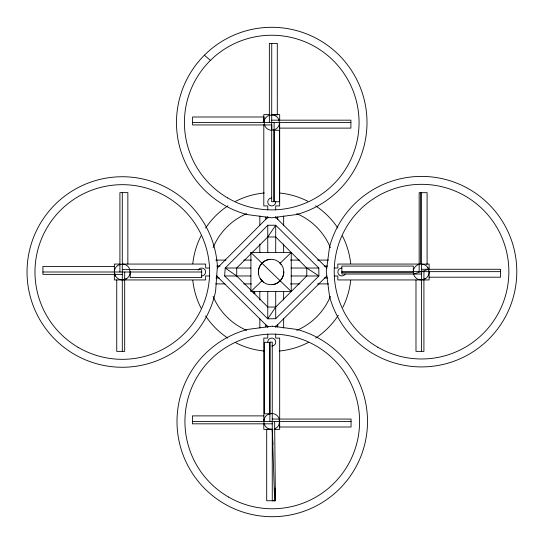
<?xml version="1.0" encoding="UTF-8"?>
<svg xmlns="http://www.w3.org/2000/svg" width="544" height="544" viewBox="0 0 544 544"><rect width="100%" height="100%" fill="white"/><g stroke="black" fill="none" stroke-linecap="round" stroke-linejoin="round"><path stroke-width="0.82" d="M271.742 43.398L271.667 201.708L279.575 201.715L279.575 130.268L274.02 130.268L274.02 201.715L274.122 122.556M224.638 275.971L225.216 268.029L267.77 225.23L275.713 225.23L318.818 268.029L318.906 275.971L275.713 318.702L267.77 318.838L224.638 275.971L250.906 275.971M258.325 272.17C258.278 265.758 263.534 259.78 270.001 259.386M283.818 271.83C283.866 278.249 278.61 284.22 272.143 284.614M264.309 418.656L263.908 422.742L264.513 424.728A7.936 7.936 0 0 0 268.947 428.876L272.258 429.304L272.932 444.421M279.174 424.238L279.575 420.145L278.97 418.166A7.936 7.936 0 0 0 272.517 413.542L269.878 413.542L269.912 342.101L272.265 342.101L272.258 500.745L266.703 500.745L266.703 429.304L272.258 429.304L274.645 500.711L275.42 500.684L274.638 421.444M252.239 252.498L267.77 236.973L275.713 236.973L306.768 268.029L306.768 275.971L275.713 307.034L267.77 318.838L267.77 291.373M267.77 236.973L275.713 225.23L275.713 252.627M217.274 268.029L267.77 217.294M251.049 253.694L236.708 268.029L236.708 275.971L251.049 290.306M252.423 291.679L252.98 291.122M252.559 291.822L253.123 291.258L253.898 292.033L253.334 292.59M253.157 292.414L253.722 291.856M253.47 292.726L254.028 292.169L255.102 293.243L254.544 293.801M253.919 293.175L254.476 292.618M254.096 293.352L254.653 292.794M275.713 326.638L326.849 275.971M250.906 291.502L291.244 291.502L291.244 252.498L250.906 252.498L250.906 291.502L261.977 280.792M280.167 263.208L291.244 252.498M341.87 272.7L413.318 272.7L413.617 274.394A7.936 7.936 0 0 0 421.539 279.929L425.456 278.691M126.262 278.875L122.298 279.942A7.936 7.936 0 0 1 114.39 272.694M428.597 269.273L413.603 274.04L413.603 271.653L341.87 271.646M274.638 428.788L275.019 428.672A7.936 7.936 0 0 0 279.548 422.906M271.742 114.845L267.886 115.879A7.711 7.711 0 0 0 264.03 122.556L265.064 126.412A7.711 7.711 0 0 0 271.742 130.268L275.597 129.234A7.711 7.711 0 0 0 279.453 122.556L278.419 118.701A7.711 7.711 0 0 0 271.742 114.845L277.297 114.845L277.297 43.398L269.362 43.398L269.362 122.556M208.916 268.029L205.652 268.029L205.652 264.064L122.298 264.064L118.327 265.125A7.936 7.936 0 0 0 114.356 272L115.423 275.971M275.006 488.084L275.42 500.684L272.258 500.745L274.645 500.711L273.843 500.718M272.517 413.542L268.457 414.215A7.936 7.936 0 0 0 263.935 419.988M413.603 271.653L500.562 271.646M269.654 114.621L263.806 114.621L263.806 122.223M272.993 114.621L279.677 114.621L279.677 120.537M271.742 120.176L350.9 120.176L350.9 128.112L279.453 128.112L279.453 122.556M192.583 122.556L350.9 122.556M215.737 260.093L225.916 260.093M243.719 260.093L251.355 260.093M290.435 260.093L299.758 260.093M317.567 260.093L328.59 260.093M120.278 264.064L114.356 264.064L114.356 279.942L205.652 279.942L205.652 275.971L209.739 275.971M419.825 264.064L337.831 264.064L337.831 268.029L334.567 268.029M426.591 264.064L429.128 264.064L429.128 269.912M419.159 264.132L419.873 264.132M216.75 266.05L220.034 266.05M324.265 266.05L327.549 266.05M114.356 266.444L42.915 266.444L42.915 274.38L122.298 274.38M250.906 268.029L225.216 268.029L236.708 275.971M291.115 268.029L318.818 268.029M421.539 269.273L500.562 269.273L500.562 277.202L429.114 277.202M122.298 269.62L201.681 269.62L201.681 277.556L130.234 277.556L130.234 272L129.173 268.029A7.936 7.936 0 0 0 122.298 264.064M42.915 272L201.681 272M421.539 274.04L341.87 274.04L341.87 266.091L413.318 266.091L413.318 271.646L413.433 270.286A7.936 7.936 0 0 1 418.792 264.432L420.485 264.132L420.485 192.685M217.274 275.971L216.702 275.971L267.77 326.774M291.115 275.971L318.906 275.971L306.768 268.029M334.567 275.971L337.831 275.971L337.831 279.942L429.128 279.942L429.114 271.646L427.876 267.73M215.927 277.957L219.212 277.957M324.265 277.957L327.549 277.957M421.539 279.596L423.919 279.596M215.737 283.907L225.066 283.907M243.719 283.907L251.355 283.907M290.435 283.907L299.758 283.907M317.567 283.907L328.59 283.907M275.713 307.034L267.77 307.034L252.178 291.441M269.878 413.787L264.323 413.787L264.323 342.339L269.878 342.339L269.878 421.444M263.867 415.888L192.42 415.888L192.42 423.824L272.258 423.824M272.258 419.064L351.064 419.064L351.064 426.999L279.616 426.999L279.242 419.064M192.42 421.444L351.064 421.444M269.654 429.386L263.806 429.386L263.806 423.47M274.122 429.386L279.677 429.386L279.677 422.62M279.568 262.623L281.962 265.465A12.702 12.702 0 0 1 282.18 278.168L280.201 280.826L277.61 282.894A12.702 12.702 0 0 1 262.242 281.132L260.182 278.535A12.702 12.702 0 0 1 259.964 265.839L261.943 263.174L264.534 261.106A12.702 12.702 0 0 1 279.902 262.868L281.024 264.289M204.381 55.196L210.385 60.418M250.906 252.498L291.244 291.502M275.713 217.294L326.754 268.029M260.508 278.984L261.385 280.092M258.441 272.986L258.672 274.604M274.978 490.606L275.42 500.684M271.769 130.268L271.742 124.936L192.583 124.936L192.583 117.001L264.03 117.001L264.03 122.556M423.919 271.653L423.919 351.376L415.983 351.376L415.983 279.929M421.539 192.685L421.539 351.376M419.159 271.653L419.159 192.685L427.094 192.685L427.094 264.132L421.539 264.132L422.899 264.248A7.936 7.936 0 0 1 428.754 269.606M283.648 215.995L283.648 225.325M283.648 243.984L283.648 252.464M283.648 291.543L283.648 300.023M283.648 318.675L283.648 328.005M279.677 123.073L279.677 205.911L275.713 205.911L275.713 209.998M279.677 419.24L279.677 338.089L275.713 338.089L275.713 334.002M277.698 217.008L277.698 219.477M277.698 324.53L277.698 326.992M275.713 216.532L275.713 218.171M275.713 291.373L275.713 318.702M275.713 325.829L275.713 327.468M267.77 209.998L267.77 205.911L263.806 205.911L263.806 124.76M267.77 216.532L267.77 218.171M267.77 225.23L267.77 252.627M267.77 325.829L267.77 327.468M267.77 334.002L267.77 338.089L263.806 338.089L263.867 421.444M265.785 217.008L265.785 219.477M265.785 324.53L265.785 326.992M259.835 215.995L259.835 225.325M259.835 243.984L259.835 252.464M259.835 291.543L259.835 300.023M259.835 318.675L259.835 328.005M127.854 264.064L127.854 192.617L119.918 192.617L119.918 272M124.678 272L124.678 351.383L116.742 351.383L116.742 279.942M122.298 192.617L122.298 351.383M198.24 270.014A3.971 3.971 0 0 1 205.115 270.014A3.971 3.971 0 0 1 201.681 275.971M267.77 342.06A3.971 3.971 0 0 1 271.742 338.089A3.971 3.971 0 0 1 275.713 342.06A3.971 3.971 0 0 1 271.742 346.032M275.713 201.94A3.971 3.971 0 0 1 271.742 205.911A3.971 3.971 0 0 1 267.77 201.94A3.971 3.971 0 0 1 271.742 197.968M345.243 273.986A3.971 3.971 0 0 1 338.368 273.986A3.971 3.971 0 0 1 341.802 268.029M130.234 272A7.936 7.936 0 0 1 122.985 279.908M429.114 271.646A7.936 7.936 0 0 1 423.579 279.568M263.473 282.166A12.702 12.267 -46 0 1 260.263 278.616M350.69 280.289A79.383 79.383 0 0 1 342.836 307.319M338.327 315.214A79.383 79.383 0 0 1 315.656 338.137M308.536 342.339A79.383 79.383 0 0 1 279.194 351.036M264.289 351.036A79.383 79.383 0 0 1 235.681 342.72M227.827 338.137A79.383 79.383 0 0 1 205.612 315.914M201.022 308.06A79.383 79.383 0 0 1 192.794 280.289M192.794 263.718A79.383 79.383 0 0 1 201.022 235.94M205.612 228.092A79.383 79.383 0 0 1 227.827 205.87M235.681 201.28A79.383 79.383 0 0 1 264.289 192.97M279.194 192.97A79.383 79.383 0 0 1 307.802 201.28M315.656 205.87A79.383 79.383 0 0 1 337.872 228.092M342.462 235.94A79.383 79.383 0 0 1 350.69 263.718M330.412 296.303A63.505 63.505 0 0 1 296.813 330.351M246.67 330.351A63.505 63.505 0 0 1 213.071 296.303M213.071 247.697A63.505 63.505 0 0 1 246.67 213.656M296.813 213.656A63.505 63.505 0 0 1 330.412 247.697M217.396 266.417L215.601 291.217A95.261 95.261 0 0 1 65.45 348.439A95.261 95.261 0 0 1 77.044 188.176A95.261 95.261 0 0 1 217.396 266.417M329.528 247.003L326.278 271.653L329.528 296.31A95.261 95.261 0 0 0 476.177 349.69A95.261 95.261 0 0 0 476.177 193.623A95.261 95.261 0 0 0 329.528 247.003M296.398 214.567L271.742 217.818L247.085 214.567A95.261 95.261 0 0 1 193.712 67.918A95.261 95.261 0 0 1 349.772 67.918A95.261 95.261 0 0 1 296.398 214.567M272.258 326.182L247.602 329.433A95.261 95.261 0 0 0 194.228 476.082A95.261 95.261 0 0 0 350.288 476.082A95.261 95.261 0 0 0 296.915 329.433L272.258 326.182M262.582 281.377L261.984 280.806L262.582 281.377M227.603 197.9A87.319 87.319 0 0 0 359.06 123.107A87.319 87.319 0 0 0 228.562 46.662A87.319 87.319 0 0 0 227.603 197.9M377.876 347.276A87.319 87.319 0 0 0 508.864 271.653A87.319 87.319 0 0 0 377.876 196.03A87.319 87.319 0 0 0 377.876 347.276M228.596 497.066A87.319 87.319 0 0 0 359.584 421.444A87.319 87.319 0 0 0 228.596 345.821A87.319 87.319 0 0 0 228.596 497.066M78.064 347.29A87.319 87.319 0 0 0 209.617 272.66A87.319 87.319 0 0 0 79.206 196.051A87.319 87.319 0 0 0 78.064 347.29"/></g></svg>
